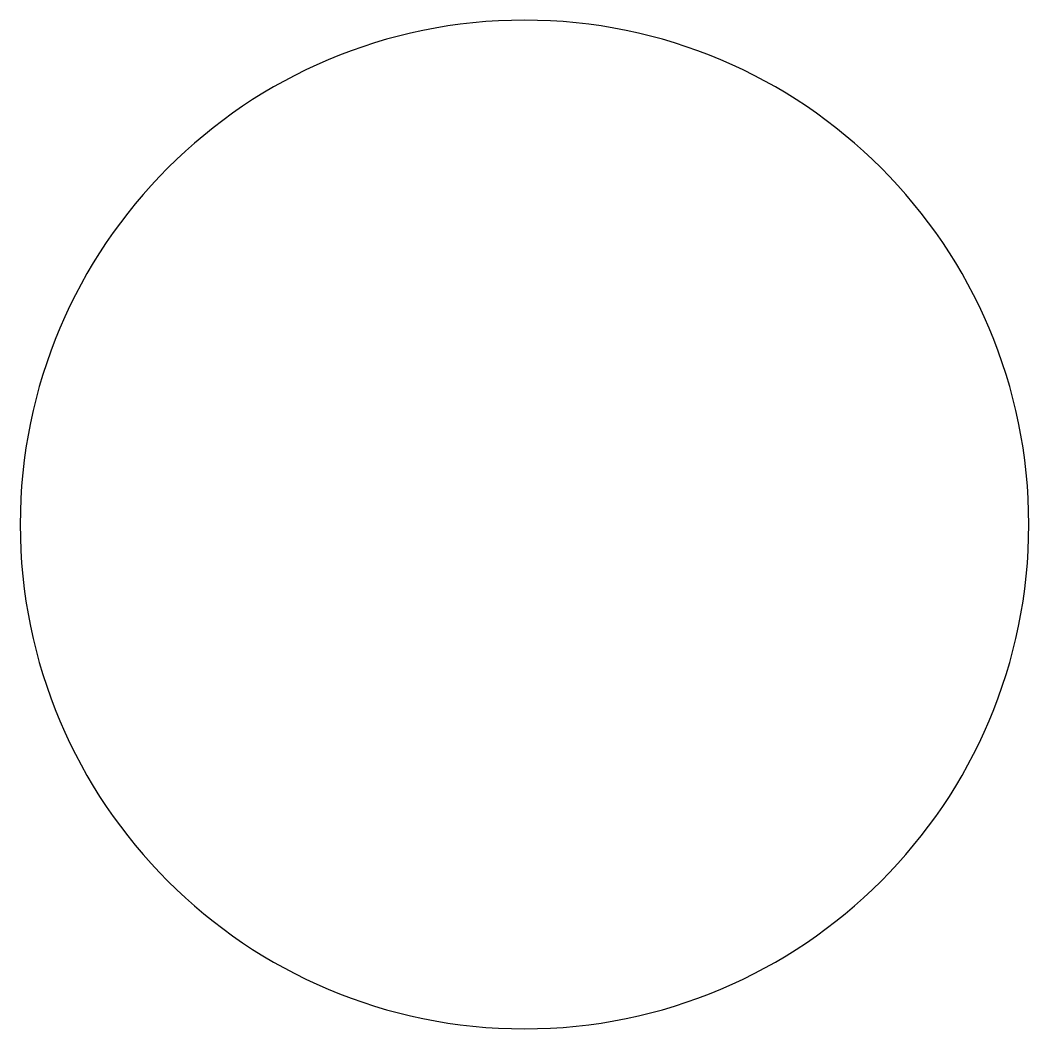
# Model space of a CAD drawing. Header units: centimetres. Extents: x -4.73 to 4.73, y -4.73 to 4.73.
import ezdxf

# ---------------------------------------------------------------- set-up
doc = ezdxf.new("R2010")
doc.units = ezdxf.units.CM
doc.header["$MEASUREMENT"] = 0
doc.layers.add('Camada 1', color=7, linetype='Continuous')

msp = doc.modelspace()

# ---------------------------------------------------------------- linework, layer by layer
at = {"layer": 'Camada 1'}
msp.add_open_spline([(-4.72866, 0), (-4.72866, 2.6116), (-2.6117, 4.72866), (-0.00011, 4.72866), (-0.00011, 4.72866), (2.61148, 4.72866), (4.72868, 2.6116), (4.72868, 0), (4.72868, 0), (4.72868, -2.6117), (2.61148, -4.72866), (-0.00011, -4.72866), (-0.00011, -4.72866), (-2.6117, -4.72866), (-4.72866, -2.61173), (-4.72866, 0)], degree=3, knots=[0, 0, 0, 0, 0.2, 0.2, 0.2, 0.2, 0.4, 0.4, 0.4, 0.4, 0.6, 0.6, 0.6, 0.6, 1, 1, 1, 1], dxfattribs=at)

doc.saveas('drawing.dxf')
